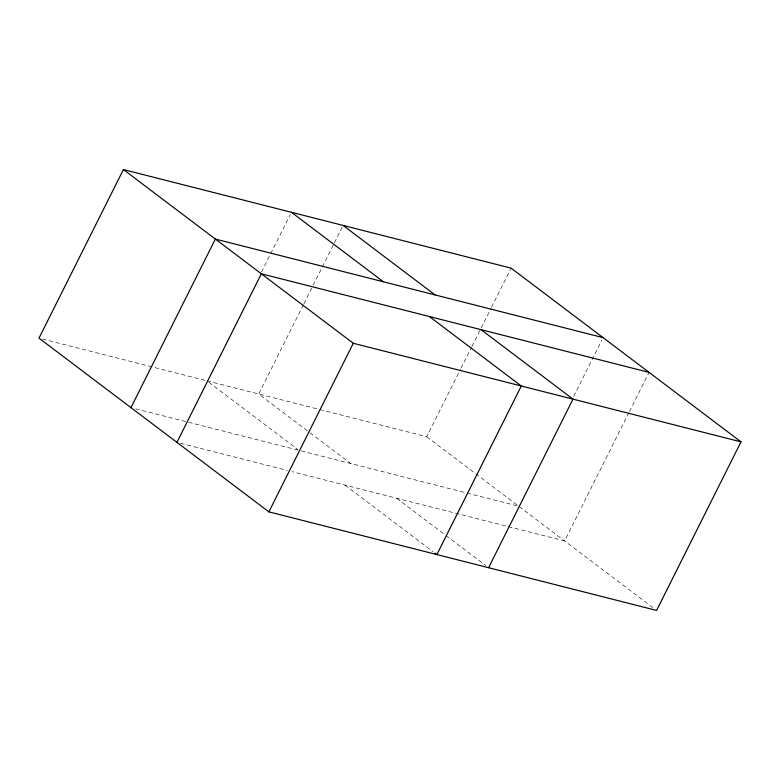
<?xml version="1.0" encoding="UTF-8"?>
<svg xmlns="http://www.w3.org/2000/svg" width="780" height="780" viewBox="0 0 780 780"><rect width="100%" height="100%" fill="white"/><g stroke="black" fill="none" stroke-linecap="round" stroke-linejoin="round"><path stroke-width="0.58" stroke-dasharray="3.9 2.92" d="M261.466 272.103L270.182 254.709M270.719 253.617L290.326 214.461M303.352 304.824L258.697 394.007L309.026 432.032M303.898 303.732L312.614 286.338M313.16 285.246L333.85 243.925M334.396 242.833L343.112 225.43M319.79 409.539L426.699 436.722L460.473 369.291M461.009 368.199L471.364 347.539M471.9 346.456L480.616 329.053M481.162 327.961L490.961 308.392M491.507 307.3L511.115 268.144M573.661 396.357L601.984 339.807M628.894 412.61L564.632 540.94L292.071 471.647M629.441 411.528L649.048 372.372M42.52 339.037L205.832 380.562M207.002 380.864L318.62 409.237M135.652 408.817L187.346 421.96M188.526 422.263L297.785 450.04M301.304 450.938L465.787 492.755M466.966 493.058L517.481 505.898M180.453 443.264L287.372 470.447M426.699 436.722L653.679 608.234M310.001 432.764L350.649 463.486M396.63 498.225L445.029 534.797M445.994 535.529L485.677 565.519M208.942 382.327L297.989 449.611M344.935 485.082L433.017 551.645"/><path stroke-width="1.17" d="M123.415 169.572L39 338.14L268.885 511.856L656.584 610.428L741 441.86L511.115 268.144L123.415 169.572L353.301 343.278L741 441.86M130.952 407.628L215.368 239.06L603.067 337.633M176.933 442.367L261.339 273.799L649.048 372.372M268.885 511.856L353.301 343.278M488.582 567.713L572.998 399.136L481.046 329.657M343.112 225.43L435.065 294.918M291.418 212.287L383.37 281.775M429.351 316.514L521.303 385.993L436.888 554.57L434.957 553.108"/></g></svg>
